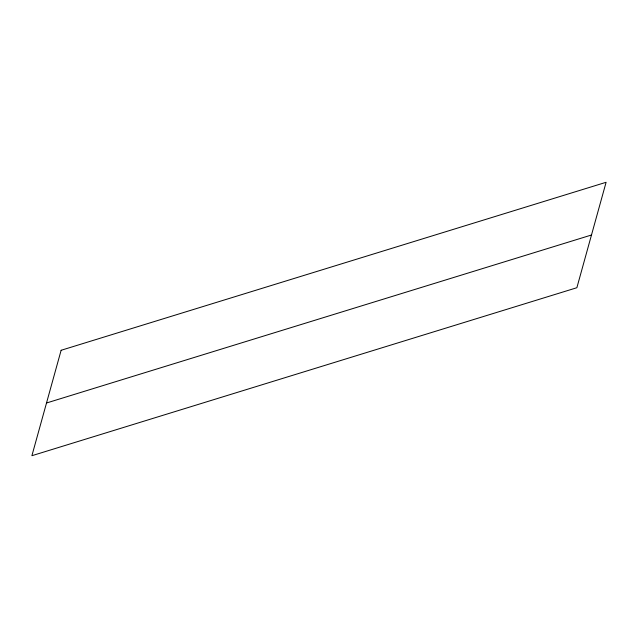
<?xml version="1.0" encoding="UTF-8"?>
<svg xmlns="http://www.w3.org/2000/svg" width="638" height="638" viewBox="0 0 638 638"><rect width="100%" height="100%" fill="white"/><g stroke="black" fill="none" stroke-linecap="round" stroke-linejoin="round"><path stroke-width="0.96" d="M46.518 402.993L591.482 235.007M61.128 350.278L31.9 455.707L576.872 287.722L606.1 182.293L61.128 350.278"/></g></svg>
